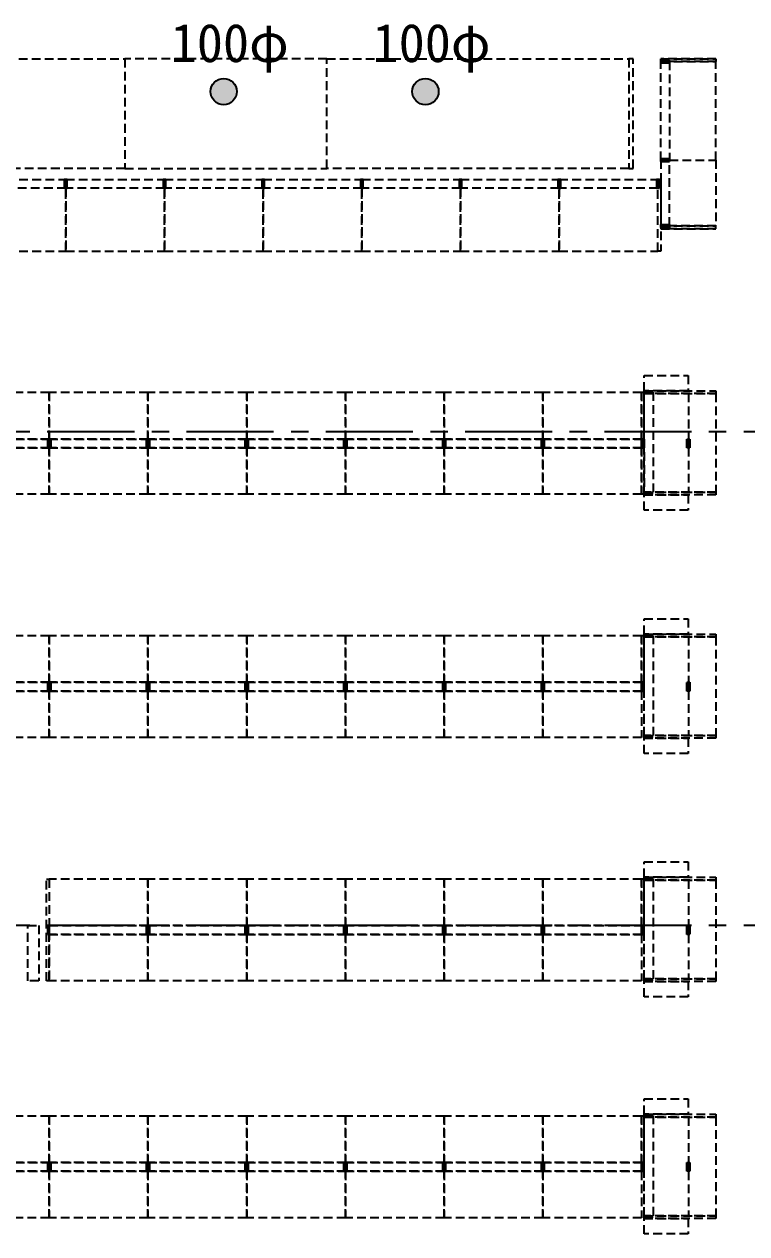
# Model space of a CAD drawing. Extents: x -119186 to 81257, y 1814 to 147180.
# Drawn here: x 63442 to 70031, y 32924 to 43955 of the extents above; entities that cross this region are included whole.
import ezdxf

# ---------------------------------------------------------------- set-up
doc = ezdxf.new("R2010")
doc.units = 0
doc.header["$LTSCALE"] = 12.7
doc.header["$MEASUREMENT"] = 0
doc.linetypes.add('CENTER', pattern=[2, 1.25, -0.25, 0.25, -0.25])
doc.linetypes.add('HIDDEN2', pattern=[0.1875, 0.125, -0.0625])
doc.layers.add('A_建築（什器）', color=8, linetype='CONTINUOUS')
doc.layers.add('A_通り芯', color=8, linetype='CENTER')
doc.layers.add('A_排水用スリーブ', color=5, linetype='CONTINUOUS', true_color=0x0000ff)
doc.styles.add('ゴシック', font='MS Gothic.ttf', dxfattribs={"height": 4})

msp = doc.modelspace()

# ---------------------------------------------------------------- hatches: boundary and pattern name
at = {"layer": 'A_排水用スリーブ'}
h = msp.add_hatch(color=256, dxfattribs=at)
h.dxf.hatch_style = 1
h.paths.add_polyline_path([(65380.6, 43340, 1), (65140.6, 43340, 1)])
h = msp.add_hatch(color=256, dxfattribs=at)
h.dxf.hatch_style = 1
h.paths.add_polyline_path([(67220.6, 43340, 1), (66980.6, 43340, 1)])

# ---------------------------------------------------------------- linework, layer by layer
at = {"layer": 'A_建築（什器）', "color": 8, "linetype": 'HIDDEN2', "ltscale": 50}
for p, q in [((69749.6, 43640), (69245.6, 43640)), ((69245.6, 43615), (69749.6, 43615)), ((69749.6, 43615), (69325.6, 43615)), ((69245.6, 42115), (69749.6, 42115)), ((69749.6, 42090), (69245.6, 42090)), ((69749.6, 42115), (69325.6, 42115)), ((69498.1, 40586.8), (69498.1, 40171.6)), ((69485.1, 40091.6), (69485.1, 40171.6)), ((69485.1, 40171.6), (69498.1, 40171.6)), ((69498.1, 40091.6), (69498.1, 40171.6)), ((69498.1, 40091.6), (69498.1, 40171.6)), ((69498.1, 40171.6), (69511.1, 40171.6)), ((69498.1, 40171.6), (69498.1, 40091.6)), ((69498.1, 40171.6), (69498.1, 40091.6)), ((69511.1, 40171.6), (69511.1, 40091.6)), ((69498.1, 40091.6), (69485.1, 40091.6)), ((69498.1, 40091.6), (69498.1, 39686.8)), ((69511.1, 40091.6), (69498.1, 40091.6)), ((69498.1, 38368.5), (69498.1, 37953.2)), ((69485.1, 37873.2), (69485.1, 37953.2)), ((69485.1, 37953.2), (69498.1, 37953.2)), ((69498.1, 37873.2), (69498.1, 37953.2)), ((69498.1, 37873.2), (69498.1, 37953.2)), ((69498.1, 37953.2), (69511.1, 37953.2)), ((69498.1, 37953.2), (69498.1, 37873.2)), ((69498.1, 37953.2), (69498.1, 37873.2)), ((69511.1, 37953.2), (69511.1, 37873.2)), ((69498.1, 37873.2), (69485.1, 37873.2)), ((69498.1, 37873.2), (69498.1, 37468.5)), ((69511.1, 37873.2), (69498.1, 37873.2)), ((69498.1, 36150.1), (69498.1, 35734.9)), ((69485.1, 35654.9), (69485.1, 35734.9)), ((69485.1, 35734.9), (69498.1, 35734.9)), ((69498.1, 35654.9), (69485.1, 35654.9)), ((69498.1, 35654.9), (69498.1, 35734.9)), ((69498.1, 35654.9), (69498.1, 35734.9)), ((69498.1, 35734.9), (69511.1, 35734.9)), ((69498.1, 35734.9), (69498.1, 35654.9)), ((69498.1, 35734.9), (69498.1, 35654.9)), ((69498.1, 35654.9), (69498.1, 35250.1)), ((69511.1, 35654.9), (69498.1, 35654.9)), ((69511.1, 35734.9), (69511.1, 35654.9)), ((69498.1, 33989.1), (69498.1, 33573.9)), ((69485.1, 33493.9), (69485.1, 33573.9)), ((69485.1, 33573.9), (69498.1, 33573.9)), ((69498.1, 33493.9), (69498.1, 33573.9)), ((69498.1, 33493.9), (69498.1, 33573.9)), ((69498.1, 33573.9), (69511.1, 33573.9)), ((69498.1, 33573.9), (69498.1, 33493.9)), ((69498.1, 33573.9), (69498.1, 33493.9)), ((69511.1, 33573.9), (69511.1, 33493.9)), ((69498.1, 33493.9), (69485.1, 33493.9)), ((69498.1, 33493.9), (69498.1, 33089.1)), ((69511.1, 33493.9), (69498.1, 33493.9))]:
    msp.add_line(p, q, dxfattribs=at)
for points in [[(61605.6, 43640), (64360.6, 43640), (64360.6, 42640), (61605.6, 42640)], [(64360.6, 42640), (66200.6, 42640), (66200.6, 43640), (64360.6, 43640)], [(66200.6, 43640), (68955.6, 43640), (68955.6, 42640), (66200.6, 42640)], [(68955.6, 42640), (68995.6, 42640), (68995.6, 43640), (68955.6, 43640)], [(69245.6, 43615), (69245.6, 43640), (69749.6, 43640), (69749.6, 43615)], [(69325.6, 43615), (69325.6, 43628), (69245.6, 43628), (69245.6, 43615)], [(69245.6, 42715), (69245.6, 43615), (69325.6, 43615), (69325.6, 42715)], [(69325.6, 43602), (69325.6, 43615), (69245.6, 43615), (69245.6, 43602)], [(69749.6, 42715), (69749.6, 43615), (69325.6, 43615), (69325.6, 42715)], [(69325.6, 42728), (69325.6, 42715), (69245.6, 42715), (69245.6, 42728)], [(69325.6, 42715), (69325.6, 42728), (69245.6, 42728), (69245.6, 42715)], [(69325.6, 42715), (69325.6, 42702), (69245.6, 42702), (69245.6, 42715)], [(69245.6, 42715), (69245.6, 42115), (69325.6, 42115), (69325.6, 42715)], [(69325.6, 42702), (69325.6, 42715), (69245.6, 42715), (69245.6, 42702)], [(69749.6, 42715), (69749.6, 42115), (69325.6, 42115), (69325.6, 42715)], [(62920.6, 42540), (63820.6, 42540), (63820.6, 42460), (62920.6, 42460)], [(63807.6, 42460), (63820.6, 42460), (63820.6, 42540), (63807.6, 42540)], [(63820.6, 42460), (63833.6, 42460), (63833.6, 42540), (63820.6, 42540)], [(63820.6, 42540), (64720.6, 42540), (64720.6, 42460), (63820.6, 42460)], [(64707.6, 42460), (64720.6, 42460), (64720.6, 42540), (64707.6, 42540)], [(64720.6, 42460), (64733.6, 42460), (64733.6, 42540), (64720.6, 42540)], [(64720.6, 42540), (65620.6, 42540), (65620.6, 42460), (64720.6, 42460)], [(65607.6, 42460), (65620.6, 42460), (65620.6, 42540), (65607.6, 42540)], [(65620.6, 42460), (65633.6, 42460), (65633.6, 42540), (65620.6, 42540)], [(65620.6, 42540), (66520.6, 42540), (66520.6, 42460), (65620.6, 42460)], [(66507.6, 42460), (66520.6, 42460), (66520.6, 42540), (66507.6, 42540)], [(66520.6, 42460), (66533.6, 42460), (66533.6, 42540), (66520.6, 42540)], [(66520.6, 42540), (67420.6, 42540), (67420.6, 42460), (66520.6, 42460)], [(67407.6, 42460), (67420.6, 42460), (67420.6, 42540), (67407.6, 42540)], [(67420.6, 42460), (67433.6, 42460), (67433.6, 42540), (67420.6, 42540)], [(67420.6, 42540), (68320.6, 42540), (68320.6, 42460), (67420.6, 42460)], [(68307.6, 42460), (68320.6, 42460), (68320.6, 42540), (68307.6, 42540)], [(68320.6, 42460), (68333.6, 42460), (68333.6, 42540), (68320.6, 42540)], [(68320.6, 42540), (69220.6, 42540), (69220.6, 42460), (68320.6, 42460)], [(69207.6, 42460), (69220.6, 42460), (69220.6, 42540), (69207.6, 42540)], [(69220.6, 42460), (69233.6, 42460), (69233.6, 42540), (69220.6, 42540)], [(69220.6, 42540), (69245.6, 42540), (69245.6, 41886), (69220.6, 41886)], [(62920.6, 41886), (63820.6, 41886), (63820.6, 42460), (62920.6, 42460)], [(63820.6, 41886), (64720.6, 41886), (64720.6, 42460), (63820.6, 42460)], [(64720.6, 41886), (65620.6, 41886), (65620.6, 42460), (64720.6, 42460)], [(65620.6, 41886), (66520.6, 41886), (66520.6, 42460), (65620.6, 42460)], [(66520.6, 41886), (67420.6, 41886), (67420.6, 42460), (66520.6, 42460)], [(67420.6, 41886), (68320.6, 41886), (68320.6, 42460), (67420.6, 42460)], [(68320.6, 41886), (69220.6, 41886), (69220.6, 42460), (68320.6, 42460)], [(69325.6, 42128), (69325.6, 42115), (69245.6, 42115), (69245.6, 42128)], [(69325.6, 42115), (69325.6, 42102), (69245.6, 42102), (69245.6, 42115)], [(69245.6, 42115), (69245.6, 42090), (69749.6, 42090), (69749.6, 42115)], [(69095.6, 40751.8), (69495.6, 40751.8), (69495.6, 40611.8), (69095.6, 40611.8)], [(63670.6, 40595.6), (62770.6, 40595.6), (62770.6, 40171.6), (63670.6, 40171.6)], [(64570.6, 40595.6), (63670.6, 40595.6), (63670.6, 40171.6), (64570.6, 40171.6)], [(65470.6, 40595.6), (64570.6, 40595.6), (64570.6, 40171.6), (65470.6, 40171.6)], [(66370.6, 40595.6), (65470.6, 40595.6), (65470.6, 40171.6), (66370.6, 40171.6)], [(67270.6, 40595.6), (66370.6, 40595.6), (66370.6, 40171.6), (67270.6, 40171.6)], [(68170.6, 40595.6), (67270.6, 40595.6), (67270.6, 40171.6), (68170.6, 40171.6)], [(69070.6, 40595.6), (68170.6, 40595.6), (68170.6, 40171.6), (69070.6, 40171.6)], [(69095.6, 40595.6), (69070.6, 40595.6), (69070.6, 40091.6), (69095.6, 40091.6)], [(69095.6, 40611.8), (69749.6, 40611.8), (69749.6, 40586.8), (69095.6, 40586.8)], [(69095.6, 40599.8), (69175.6, 40599.8), (69175.6, 39673.8), (69095.6, 39673.8)], [(69095.6, 40586.8), (69749.6, 40586.8), (69749.6, 39686.8), (69095.6, 39686.8)], [(63670.6, 40171.6), (62770.6, 40171.6), (62770.6, 40091.6), (63670.6, 40091.6)], [(63670.6, 40091.6), (62770.6, 40091.6), (62770.6, 40171.6), (63670.6, 40171.6)], [(63670.6, 40091.6), (63657.6, 40091.6), (63657.6, 40171.6), (63670.6, 40171.6)], [(63670.6, 40171.6), (63657.6, 40171.6), (63657.6, 40091.6), (63670.6, 40091.6)], [(64570.6, 40171.6), (63670.6, 40171.6), (63670.6, 40091.6), (64570.6, 40091.6)], [(63683.6, 40091.6), (63670.6, 40091.6), (63670.6, 40171.6), (63683.6, 40171.6)], [(64570.6, 40091.6), (63670.6, 40091.6), (63670.6, 40171.6), (64570.6, 40171.6)], [(63683.6, 40171.6), (63670.6, 40171.6), (63670.6, 40091.6), (63683.6, 40091.6)], [(64570.6, 40091.6), (64557.6, 40091.6), (64557.6, 40171.6), (64570.6, 40171.6)], [(64570.6, 40171.6), (64557.6, 40171.6), (64557.6, 40091.6), (64570.6, 40091.6)], [(65470.6, 40171.6), (64570.6, 40171.6), (64570.6, 40091.6), (65470.6, 40091.6)], [(64583.6, 40091.6), (64570.6, 40091.6), (64570.6, 40171.6), (64583.6, 40171.6)], [(65470.6, 40091.6), (64570.6, 40091.6), (64570.6, 40171.6), (65470.6, 40171.6)], [(64583.6, 40171.6), (64570.6, 40171.6), (64570.6, 40091.6), (64583.6, 40091.6)], [(65470.6, 40091.6), (65457.6, 40091.6), (65457.6, 40171.6), (65470.6, 40171.6)], [(65470.6, 40171.6), (65457.6, 40171.6), (65457.6, 40091.6), (65470.6, 40091.6)], [(65483.6, 40091.6), (65470.6, 40091.6), (65470.6, 40171.6), (65483.6, 40171.6)], [(65483.6, 40171.6), (65470.6, 40171.6), (65470.6, 40091.6), (65483.6, 40091.6)], [(66370.6, 40171.6), (65470.6, 40171.6), (65470.6, 40091.6), (66370.6, 40091.6)], [(66370.6, 40091.6), (65470.6, 40091.6), (65470.6, 40171.6), (66370.6, 40171.6)], [(66370.6, 40091.6), (66357.6, 40091.6), (66357.6, 40171.6), (66370.6, 40171.6)], [(66370.6, 40171.6), (66357.6, 40171.6), (66357.6, 40091.6), (66370.6, 40091.6)], [(67270.6, 40171.6), (66370.6, 40171.6), (66370.6, 40091.6), (67270.6, 40091.6)], [(66383.6, 40091.6), (66370.6, 40091.6), (66370.6, 40171.6), (66383.6, 40171.6)], [(67270.6, 40091.6), (66370.6, 40091.6), (66370.6, 40171.6), (67270.6, 40171.6)], [(66383.6, 40171.6), (66370.6, 40171.6), (66370.6, 40091.6), (66383.6, 40091.6)], [(67270.6, 40091.6), (67257.6, 40091.6), (67257.6, 40171.6), (67270.6, 40171.6)], [(67270.6, 40171.6), (67257.6, 40171.6), (67257.6, 40091.6), (67270.6, 40091.6)], [(68170.6, 40171.6), (67270.6, 40171.6), (67270.6, 40091.6), (68170.6, 40091.6)], [(67283.6, 40091.6), (67270.6, 40091.6), (67270.6, 40171.6), (67283.6, 40171.6)], [(68170.6, 40091.6), (67270.6, 40091.6), (67270.6, 40171.6), (68170.6, 40171.6)], [(67283.6, 40171.6), (67270.6, 40171.6), (67270.6, 40091.6), (67283.6, 40091.6)], [(68170.6, 40091.6), (68157.6, 40091.6), (68157.6, 40171.6), (68170.6, 40171.6)], [(68170.6, 40171.6), (68157.6, 40171.6), (68157.6, 40091.6), (68170.6, 40091.6)], [(68183.6, 40091.6), (68170.6, 40091.6), (68170.6, 40171.6), (68183.6, 40171.6)], [(68183.6, 40171.6), (68170.6, 40171.6), (68170.6, 40091.6), (68183.6, 40091.6)], [(69070.6, 40171.6), (68170.6, 40171.6), (68170.6, 40091.6), (69070.6, 40091.6)], [(69070.6, 40091.6), (68170.6, 40091.6), (68170.6, 40171.6), (69070.6, 40171.6)], [(69083.6, 40091.6), (69070.6, 40091.6), (69070.6, 40171.6), (69083.6, 40171.6)], [(69083.6, 40171.6), (69070.6, 40171.6), (69070.6, 40091.6), (69083.6, 40091.6)], [(69095.6, 39667.6), (69070.6, 39667.6), (69070.6, 40171.6), (69095.6, 40171.6)], [(63670.6, 39667.6), (62770.6, 39667.6), (62770.6, 40091.6), (63670.6, 40091.6)], [(64570.6, 39667.6), (63670.6, 39667.6), (63670.6, 40091.6), (64570.6, 40091.6)], [(65470.6, 39667.6), (64570.6, 39667.6), (64570.6, 40091.6), (65470.6, 40091.6)], [(66370.6, 39667.6), (65470.6, 39667.6), (65470.6, 40091.6), (66370.6, 40091.6)], [(67270.6, 39667.6), (66370.6, 39667.6), (66370.6, 40091.6), (67270.6, 40091.6)], [(68170.6, 39667.6), (67270.6, 39667.6), (67270.6, 40091.6), (68170.6, 40091.6)], [(69070.6, 39667.6), (68170.6, 39667.6), (68170.6, 40091.6), (69070.6, 40091.6)], [(69095.6, 39686.8), (69749.6, 39686.8), (69749.6, 39661.8), (69095.6, 39661.8)], [(69495.6, 39521.8), (69095.6, 39521.8), (69095.6, 39661.8), (69495.6, 39661.8)], [(69095.6, 38533.5), (69495.6, 38533.5), (69495.6, 38393.5), (69095.6, 38393.5)], [(69095.6, 38393.5), (69749.6, 38393.5), (69749.6, 38368.5), (69095.6, 38368.5)], [(63670.6, 38377.2), (62770.6, 38377.2), (62770.6, 37953.2), (63670.6, 37953.2)], [(64570.6, 38377.2), (63670.6, 38377.2), (63670.6, 37953.2), (64570.6, 37953.2)], [(65470.6, 38377.2), (64570.6, 38377.2), (64570.6, 37953.2), (65470.6, 37953.2)], [(66370.6, 38377.2), (65470.6, 38377.2), (65470.6, 37953.2), (66370.6, 37953.2)], [(67270.6, 38377.2), (66370.6, 38377.2), (66370.6, 37953.2), (67270.6, 37953.2)], [(68170.6, 38377.2), (67270.6, 38377.2), (67270.6, 37953.2), (68170.6, 37953.2)], [(69070.6, 38377.2), (68170.6, 38377.2), (68170.6, 37953.2), (69070.6, 37953.2)], [(69095.6, 38377.2), (69070.6, 38377.2), (69070.6, 37873.2), (69095.6, 37873.2)], [(69095.6, 38381.5), (69175.6, 38381.5), (69175.6, 37455.5), (69095.6, 37455.5)], [(69095.6, 38368.5), (69749.6, 38368.5), (69749.6, 37468.5), (69095.6, 37468.5)], [(63670.6, 37953.2), (62770.6, 37953.2), (62770.6, 37873.2), (63670.6, 37873.2)], [(63670.6, 37873.2), (62770.6, 37873.2), (62770.6, 37953.2), (63670.6, 37953.2)], [(63670.6, 37873.2), (63657.6, 37873.2), (63657.6, 37953.2), (63670.6, 37953.2)], [(63670.6, 37953.2), (63657.6, 37953.2), (63657.6, 37873.2), (63670.6, 37873.2)], [(64570.6, 37953.2), (63670.6, 37953.2), (63670.6, 37873.2), (64570.6, 37873.2)], [(63683.6, 37873.2), (63670.6, 37873.2), (63670.6, 37953.2), (63683.6, 37953.2)], [(64570.6, 37873.2), (63670.6, 37873.2), (63670.6, 37953.2), (64570.6, 37953.2)], [(63683.6, 37953.2), (63670.6, 37953.2), (63670.6, 37873.2), (63683.6, 37873.2)], [(64570.6, 37873.2), (64557.6, 37873.2), (64557.6, 37953.2), (64570.6, 37953.2)], [(64570.6, 37953.2), (64557.6, 37953.2), (64557.6, 37873.2), (64570.6, 37873.2)], [(65470.6, 37953.2), (64570.6, 37953.2), (64570.6, 37873.2), (65470.6, 37873.2)], [(64583.6, 37873.2), (64570.6, 37873.2), (64570.6, 37953.2), (64583.6, 37953.2)], [(65470.6, 37873.2), (64570.6, 37873.2), (64570.6, 37953.2), (65470.6, 37953.2)], [(64583.6, 37953.2), (64570.6, 37953.2), (64570.6, 37873.2), (64583.6, 37873.2)], [(65470.6, 37873.2), (65457.6, 37873.2), (65457.6, 37953.2), (65470.6, 37953.2)], [(65470.6, 37953.2), (65457.6, 37953.2), (65457.6, 37873.2), (65470.6, 37873.2)], [(65483.6, 37873.2), (65470.6, 37873.2), (65470.6, 37953.2), (65483.6, 37953.2)], [(65483.6, 37953.2), (65470.6, 37953.2), (65470.6, 37873.2), (65483.6, 37873.2)], [(66370.6, 37953.2), (65470.6, 37953.2), (65470.6, 37873.2), (66370.6, 37873.2)], [(66370.6, 37873.2), (65470.6, 37873.2), (65470.6, 37953.2), (66370.6, 37953.2)], [(66370.6, 37873.2), (66357.6, 37873.2), (66357.6, 37953.2), (66370.6, 37953.2)], [(66370.6, 37953.2), (66357.6, 37953.2), (66357.6, 37873.2), (66370.6, 37873.2)], [(67270.6, 37953.2), (66370.6, 37953.2), (66370.6, 37873.2), (67270.6, 37873.2)], [(66383.6, 37873.2), (66370.6, 37873.2), (66370.6, 37953.2), (66383.6, 37953.2)], [(67270.6, 37873.2), (66370.6, 37873.2), (66370.6, 37953.2), (67270.6, 37953.2)], [(66383.6, 37953.2), (66370.6, 37953.2), (66370.6, 37873.2), (66383.6, 37873.2)], [(67270.6, 37873.2), (67257.6, 37873.2), (67257.6, 37953.2), (67270.6, 37953.2)], [(67270.6, 37953.2), (67257.6, 37953.2), (67257.6, 37873.2), (67270.6, 37873.2)], [(68170.6, 37953.2), (67270.6, 37953.2), (67270.6, 37873.2), (68170.6, 37873.2)], [(67283.6, 37873.2), (67270.6, 37873.2), (67270.6, 37953.2), (67283.6, 37953.2)], [(68170.6, 37873.2), (67270.6, 37873.2), (67270.6, 37953.2), (68170.6, 37953.2)], [(67283.6, 37953.2), (67270.6, 37953.2), (67270.6, 37873.2), (67283.6, 37873.2)], [(68170.6, 37873.2), (68157.6, 37873.2), (68157.6, 37953.2), (68170.6, 37953.2)], [(68170.6, 37953.2), (68157.6, 37953.2), (68157.6, 37873.2), (68170.6, 37873.2)], [(68183.6, 37873.2), (68170.6, 37873.2), (68170.6, 37953.2), (68183.6, 37953.2)], [(68183.6, 37953.2), (68170.6, 37953.2), (68170.6, 37873.2), (68183.6, 37873.2)], [(69070.6, 37953.2), (68170.6, 37953.2), (68170.6, 37873.2), (69070.6, 37873.2)], [(69070.6, 37873.2), (68170.6, 37873.2), (68170.6, 37953.2), (69070.6, 37953.2)], [(69083.6, 37873.2), (69070.6, 37873.2), (69070.6, 37953.2), (69083.6, 37953.2)], [(69083.6, 37953.2), (69070.6, 37953.2), (69070.6, 37873.2), (69083.6, 37873.2)], [(63670.6, 37449.2), (62770.6, 37449.2), (62770.6, 37873.2), (63670.6, 37873.2)], [(64570.6, 37449.2), (63670.6, 37449.2), (63670.6, 37873.2), (64570.6, 37873.2)], [(65470.6, 37449.2), (64570.6, 37449.2), (64570.6, 37873.2), (65470.6, 37873.2)], [(66370.6, 37449.2), (65470.6, 37449.2), (65470.6, 37873.2), (66370.6, 37873.2)], [(67270.6, 37449.2), (66370.6, 37449.2), (66370.6, 37873.2), (67270.6, 37873.2)], [(68170.6, 37449.2), (67270.6, 37449.2), (67270.6, 37873.2), (68170.6, 37873.2)], [(69070.6, 37449.2), (68170.6, 37449.2), (68170.6, 37873.2), (69070.6, 37873.2)], [(69095.6, 37468.5), (69749.6, 37468.5), (69749.6, 37443.5), (69095.6, 37443.5)], [(69495.6, 37303.5), (69095.6, 37303.5), (69095.6, 37443.5), (69495.6, 37443.5)], [(69095.6, 36315.1), (69495.6, 36315.1), (69495.6, 36175.1), (69095.6, 36175.1)], [(63646.5, 36158.9), (63670.6, 36158.9), (63670.6, 35230.9), (63646.5, 35230.9)], [(64570.6, 36158.9), (63670.6, 36158.9), (63670.6, 35734.9), (64570.6, 35734.9)], [(65470.6, 36158.9), (64570.6, 36158.9), (64570.6, 35734.9), (65470.6, 35734.9)], [(66370.6, 36158.9), (65470.6, 36158.9), (65470.6, 35734.9), (66370.6, 35734.9)], [(67270.6, 36158.9), (66370.6, 36158.9), (66370.6, 35734.9), (67270.6, 35734.9)], [(68170.6, 36158.9), (67270.6, 36158.9), (67270.6, 35734.9), (68170.6, 35734.9)], [(69070.6, 36158.9), (68170.6, 36158.9), (68170.6, 35734.9), (69070.6, 35734.9)], [(69095.6, 36158.9), (69070.6, 36158.9), (69070.6, 35654.9), (69095.6, 35654.9)], [(69095.6, 36175.1), (69749.6, 36175.1), (69749.6, 36150.1), (69095.6, 36150.1)], [(69095.6, 36163.1), (69175.6, 36163.1), (69175.6, 35237.1), (69095.6, 35237.1)], [(69095.6, 36150.1), (69749.6, 36150.1), (69749.6, 35250.1), (69095.6, 35250.1)], [(63474.1, 35735.9), (63574.1, 35735.9), (63574.1, 35230.9), (63474.1, 35230.9)], [(63670.6, 35654.9), (63657.6, 35654.9), (63657.6, 35734.9), (63670.6, 35734.9)], [(63670.6, 35734.9), (63657.6, 35734.9), (63657.6, 35654.9), (63670.6, 35654.9)], [(64570.6, 35734.9), (63670.6, 35734.9), (63670.6, 35654.9), (64570.6, 35654.9)], [(64570.6, 35654.9), (63670.6, 35654.9), (63670.6, 35734.9), (64570.6, 35734.9)], [(64570.6, 35230.9), (63670.6, 35230.9), (63670.6, 35654.9), (64570.6, 35654.9)], [(64570.6, 35654.9), (64557.6, 35654.9), (64557.6, 35734.9), (64570.6, 35734.9)], [(64570.6, 35734.9), (64557.6, 35734.9), (64557.6, 35654.9), (64570.6, 35654.9)], [(65470.6, 35734.9), (64570.6, 35734.9), (64570.6, 35654.9), (65470.6, 35654.9)], [(64583.6, 35654.9), (64570.6, 35654.9), (64570.6, 35734.9), (64583.6, 35734.9)], [(65470.6, 35654.9), (64570.6, 35654.9), (64570.6, 35734.9), (65470.6, 35734.9)], [(64583.6, 35734.9), (64570.6, 35734.9), (64570.6, 35654.9), (64583.6, 35654.9)], [(65470.6, 35230.9), (64570.6, 35230.9), (64570.6, 35654.9), (65470.6, 35654.9)], [(65470.6, 35654.9), (65457.6, 35654.9), (65457.6, 35734.9), (65470.6, 35734.9)], [(65470.6, 35734.9), (65457.6, 35734.9), (65457.6, 35654.9), (65470.6, 35654.9)], [(65483.6, 35654.9), (65470.6, 35654.9), (65470.6, 35734.9), (65483.6, 35734.9)], [(65483.6, 35734.9), (65470.6, 35734.9), (65470.6, 35654.9), (65483.6, 35654.9)], [(66370.6, 35734.9), (65470.6, 35734.9), (65470.6, 35654.9), (66370.6, 35654.9)], [(66370.6, 35654.9), (65470.6, 35654.9), (65470.6, 35734.9), (66370.6, 35734.9)], [(66370.6, 35230.9), (65470.6, 35230.9), (65470.6, 35654.9), (66370.6, 35654.9)], [(66370.6, 35654.9), (66357.6, 35654.9), (66357.6, 35734.9), (66370.6, 35734.9)], [(66370.6, 35734.9), (66357.6, 35734.9), (66357.6, 35654.9), (66370.6, 35654.9)], [(67270.6, 35734.9), (66370.6, 35734.9), (66370.6, 35654.9), (67270.6, 35654.9)], [(66383.6, 35654.9), (66370.6, 35654.9), (66370.6, 35734.9), (66383.6, 35734.9)], [(67270.6, 35654.9), (66370.6, 35654.9), (66370.6, 35734.9), (67270.6, 35734.9)], [(66383.6, 35734.9), (66370.6, 35734.9), (66370.6, 35654.9), (66383.6, 35654.9)], [(67270.6, 35230.9), (66370.6, 35230.9), (66370.6, 35654.9), (67270.6, 35654.9)], [(67270.6, 35654.9), (67257.6, 35654.9), (67257.6, 35734.9), (67270.6, 35734.9)], [(67270.6, 35734.9), (67257.6, 35734.9), (67257.6, 35654.9), (67270.6, 35654.9)], [(68170.6, 35734.9), (67270.6, 35734.9), (67270.6, 35654.9), (68170.6, 35654.9)], [(67283.6, 35654.9), (67270.6, 35654.9), (67270.6, 35734.9), (67283.6, 35734.9)], [(68170.6, 35654.9), (67270.6, 35654.9), (67270.6, 35734.9), (68170.6, 35734.9)], [(67283.6, 35734.9), (67270.6, 35734.9), (67270.6, 35654.9), (67283.6, 35654.9)], [(68170.6, 35230.9), (67270.6, 35230.9), (67270.6, 35654.9), (68170.6, 35654.9)], [(68170.6, 35654.9), (68157.6, 35654.9), (68157.6, 35734.9), (68170.6, 35734.9)], [(68170.6, 35734.9), (68157.6, 35734.9), (68157.6, 35654.9), (68170.6, 35654.9)], [(68183.6, 35654.9), (68170.6, 35654.9), (68170.6, 35734.9), (68183.6, 35734.9)], [(68183.6, 35734.9), (68170.6, 35734.9), (68170.6, 35654.9), (68183.6, 35654.9)], [(69070.6, 35734.9), (68170.6, 35734.9), (68170.6, 35654.9), (69070.6, 35654.9)], [(69070.6, 35654.9), (68170.6, 35654.9), (68170.6, 35734.9), (69070.6, 35734.9)], [(69070.6, 35230.9), (68170.6, 35230.9), (68170.6, 35654.9), (69070.6, 35654.9)], [(69083.6, 35654.9), (69070.6, 35654.9), (69070.6, 35734.9), (69083.6, 35734.9)], [(69083.6, 35734.9), (69070.6, 35734.9), (69070.6, 35654.9), (69083.6, 35654.9)], [(69095.6, 35250.1), (69749.6, 35250.1), (69749.6, 35225.1), (69095.6, 35225.1)], [(69495.6, 35085.1), (69095.6, 35085.1), (69095.6, 35225.1), (69495.6, 35225.1)], [(69095.6, 34154.1), (69495.6, 34154.1), (69495.6, 34014.1), (69095.6, 34014.1)], [(63670.6, 33997.9), (62770.6, 33997.9), (62770.6, 33573.9), (63670.6, 33573.9)], [(64570.6, 33997.9), (63670.6, 33997.9), (63670.6, 33573.9), (64570.6, 33573.9)], [(65470.6, 33997.9), (64570.6, 33997.9), (64570.6, 33573.9), (65470.6, 33573.9)], [(66370.6, 33997.9), (65470.6, 33997.9), (65470.6, 33573.9), (66370.6, 33573.9)], [(67270.6, 33997.9), (66370.6, 33997.9), (66370.6, 33573.9), (67270.6, 33573.9)], [(68170.6, 33997.9), (67270.6, 33997.9), (67270.6, 33573.9), (68170.6, 33573.9)], [(69070.6, 33997.9), (68170.6, 33997.9), (68170.6, 33573.9), (69070.6, 33573.9)], [(69095.6, 33997.9), (69070.6, 33997.9), (69070.6, 33493.9), (69095.6, 33493.9)], [(69095.6, 34014.1), (69749.6, 34014.1), (69749.6, 33989.1), (69095.6, 33989.1)], [(69095.6, 34002.1), (69175.6, 34002.1), (69175.6, 33076.1), (69095.6, 33076.1)], [(69095.6, 33989.1), (69749.6, 33989.1), (69749.6, 33089.1), (69095.6, 33089.1)], [(63670.6, 33573.9), (62770.6, 33573.9), (62770.6, 33493.9), (63670.6, 33493.9)], [(63670.6, 33493.9), (62770.6, 33493.9), (62770.6, 33573.9), (63670.6, 33573.9)], [(63670.6, 33493.9), (63657.6, 33493.9), (63657.6, 33573.9), (63670.6, 33573.9)], [(63670.6, 33573.9), (63657.6, 33573.9), (63657.6, 33493.9), (63670.6, 33493.9)], [(64570.6, 33573.9), (63670.6, 33573.9), (63670.6, 33493.9), (64570.6, 33493.9)], [(63683.6, 33493.9), (63670.6, 33493.9), (63670.6, 33573.9), (63683.6, 33573.9)], [(64570.6, 33493.9), (63670.6, 33493.9), (63670.6, 33573.9), (64570.6, 33573.9)], [(63683.6, 33573.9), (63670.6, 33573.9), (63670.6, 33493.9), (63683.6, 33493.9)], [(64570.6, 33493.9), (64557.6, 33493.9), (64557.6, 33573.9), (64570.6, 33573.9)], [(64570.6, 33573.9), (64557.6, 33573.9), (64557.6, 33493.9), (64570.6, 33493.9)], [(65470.6, 33573.9), (64570.6, 33573.9), (64570.6, 33493.9), (65470.6, 33493.9)], [(64583.6, 33493.9), (64570.6, 33493.9), (64570.6, 33573.9), (64583.6, 33573.9)], [(65470.6, 33493.9), (64570.6, 33493.9), (64570.6, 33573.9), (65470.6, 33573.9)], [(64583.6, 33573.9), (64570.6, 33573.9), (64570.6, 33493.9), (64583.6, 33493.9)], [(65470.6, 33493.9), (65457.6, 33493.9), (65457.6, 33573.9), (65470.6, 33573.9)], [(65470.6, 33573.9), (65457.6, 33573.9), (65457.6, 33493.9), (65470.6, 33493.9)], [(65483.6, 33493.9), (65470.6, 33493.9), (65470.6, 33573.9), (65483.6, 33573.9)], [(65483.6, 33573.9), (65470.6, 33573.9), (65470.6, 33493.9), (65483.6, 33493.9)], [(66370.6, 33573.9), (65470.6, 33573.9), (65470.6, 33493.9), (66370.6, 33493.9)], [(66370.6, 33493.9), (65470.6, 33493.9), (65470.6, 33573.9), (66370.6, 33573.9)], [(66370.6, 33493.9), (66357.6, 33493.9), (66357.6, 33573.9), (66370.6, 33573.9)], [(66370.6, 33573.9), (66357.6, 33573.9), (66357.6, 33493.9), (66370.6, 33493.9)], [(67270.6, 33573.9), (66370.6, 33573.9), (66370.6, 33493.9), (67270.6, 33493.9)], [(66383.6, 33493.9), (66370.6, 33493.9), (66370.6, 33573.9), (66383.6, 33573.9)], [(67270.6, 33493.9), (66370.6, 33493.9), (66370.6, 33573.9), (67270.6, 33573.9)], [(66383.6, 33573.9), (66370.6, 33573.9), (66370.6, 33493.9), (66383.6, 33493.9)], [(67270.6, 33493.9), (67257.6, 33493.9), (67257.6, 33573.9), (67270.6, 33573.9)], [(67270.6, 33573.9), (67257.6, 33573.9), (67257.6, 33493.9), (67270.6, 33493.9)], [(68170.6, 33573.9), (67270.6, 33573.9), (67270.6, 33493.9), (68170.6, 33493.9)], [(67283.6, 33493.9), (67270.6, 33493.9), (67270.6, 33573.9), (67283.6, 33573.9)], [(68170.6, 33493.9), (67270.6, 33493.9), (67270.6, 33573.9), (68170.6, 33573.9)], [(67283.6, 33573.9), (67270.6, 33573.9), (67270.6, 33493.9), (67283.6, 33493.9)], [(68170.6, 33493.9), (68157.6, 33493.9), (68157.6, 33573.9), (68170.6, 33573.9)], [(68170.6, 33573.9), (68157.6, 33573.9), (68157.6, 33493.9), (68170.6, 33493.9)], [(68183.6, 33493.9), (68170.6, 33493.9), (68170.6, 33573.9), (68183.6, 33573.9)], [(68183.6, 33573.9), (68170.6, 33573.9), (68170.6, 33493.9), (68183.6, 33493.9)], [(69070.6, 33573.9), (68170.6, 33573.9), (68170.6, 33493.9), (69070.6, 33493.9)], [(69070.6, 33493.9), (68170.6, 33493.9), (68170.6, 33573.9), (69070.6, 33573.9)], [(69083.6, 33493.9), (69070.6, 33493.9), (69070.6, 33573.9), (69083.6, 33573.9)], [(69083.6, 33573.9), (69070.6, 33573.9), (69070.6, 33493.9), (69083.6, 33493.9)], [(63670.6, 33069.9), (62770.6, 33069.9), (62770.6, 33493.9), (63670.6, 33493.9)], [(64570.6, 33069.9), (63670.6, 33069.9), (63670.6, 33493.9), (64570.6, 33493.9)], [(65470.6, 33069.9), (64570.6, 33069.9), (64570.6, 33493.9), (65470.6, 33493.9)], [(66370.6, 33069.9), (65470.6, 33069.9), (65470.6, 33493.9), (66370.6, 33493.9)], [(67270.6, 33069.9), (66370.6, 33069.9), (66370.6, 33493.9), (67270.6, 33493.9)], [(68170.6, 33069.9), (67270.6, 33069.9), (67270.6, 33493.9), (68170.6, 33493.9)], [(69070.6, 33069.9), (68170.6, 33069.9), (68170.6, 33493.9), (69070.6, 33493.9)], [(69095.6, 33089.1), (69749.6, 33089.1), (69749.6, 33064.1), (69095.6, 33064.1)], [(69495.6, 32924.1), (69095.6, 32924.1), (69095.6, 33064.1), (69495.6, 33064.1)]]:
    msp.add_lwpolyline(points, close=True, dxfattribs=at)
at = {"layer": 'A_排水用スリーブ'}
for centre in [(65260.6, 43340), (67100.6, 43340)]:
    msp.add_circle(centre, 120, dxfattribs=at)
at = {"layer": 'A_通り芯', "color": 8, "ltscale": 50}
for p, q in [((21742.7, 40239.9), (78877.6, 40239.9)), ((21742.7, 35739.9), (78877.6, 35739.9))]:
    msp.add_line(p, q, dxfattribs=at)

# ---------------------------------------------------------------- texts
at = {"layer": 'A_排水用スリーブ', "style": 'ゴシック'}
for p in [(64778, 43609.1), (66618, 43609.1)]:
    msp.add_text('100φ', height=350, dxfattribs=at).set_placement(p)

doc.saveas('drawing.dxf')
